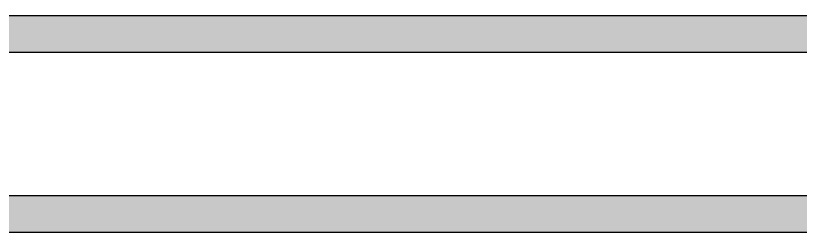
# Model space of a CAD drawing. Header units: millimetres. Extents: x 79795 to 317870, y -36033 to 97293.
# Drawn here: x 207039 to 209211, y 26307 to 26907 of the extents above; entities that cross this region are included whole.
import ezdxf

# ---------------------------------------------------------------- set-up
doc = ezdxf.new("R2010")
doc.units = ezdxf.units.MM
doc.header["$MEASUREMENT"] = 0
doc.layers.add('CSM-STL-XX-ZZ-M3-A-XXXX-00001_detached _19_04_21__rvt-1-Level 4$0$A-WALL-PATT', color=7, linetype='CONTINUOUS', lineweight=9)
doc.layers.add('CSM-STL-XX-ZZ-M3-A-XXXX-00001_detached _19_04_21__rvt-1-Level 4$0$I-WALL', color=7, linetype='CONTINUOUS', lineweight=9)

msp = doc.modelspace()

# ---------------------------------------------------------------- hatches: boundary and pattern name
at = {"layer": 'CSM-STL-XX-ZZ-M3-A-XXXX-00001_detached _19_04_21__rvt-1-Level 4$0$A-WALL-PATT'}
h = msp.add_hatch(color=256, dxfattribs=at)
h.paths.add_polyline_path([(214605.8, 26806.3), (214605.8, 26907.3), (214213.7, 26907.3), (214213.7, 26880.4), (211397, 26880.4), (211397, 26806.3), (214504.8, 26806.3)], flags=0)
h.paths.add_polyline_path([(204099.8, 26806.3), (210197, 26806.3), (210197, 26907.3), (204099.8, 26907.3)], flags=0)
msp.add_hatch(color=256, dxfattribs=at).paths.add_polyline_path([(214605.8, 26307.3), (214605.8, 26408.3), (204099.8, 26408.3), (204099.8, 26307.3), (213003, 26307.3)], flags=0)

# ---------------------------------------------------------------- linework, layer by layer
at = {"layer": 'CSM-STL-XX-ZZ-M3-A-XXXX-00001_detached _19_04_21__rvt-1-Level 4$0$I-WALL', "lineweight": 30}
for p, q in [((210197, 26907.3), (204099.8, 26907.3)), ((204200.8, 26806.3), (210096, 26806.3)), ((214504.8, 26408.3), (204200.8, 26408.3)), ((204200.8, 26307.3), (214605.8, 26307.3))]:
    msp.add_line(p, q, dxfattribs=at)

doc.saveas('drawing.dxf')
